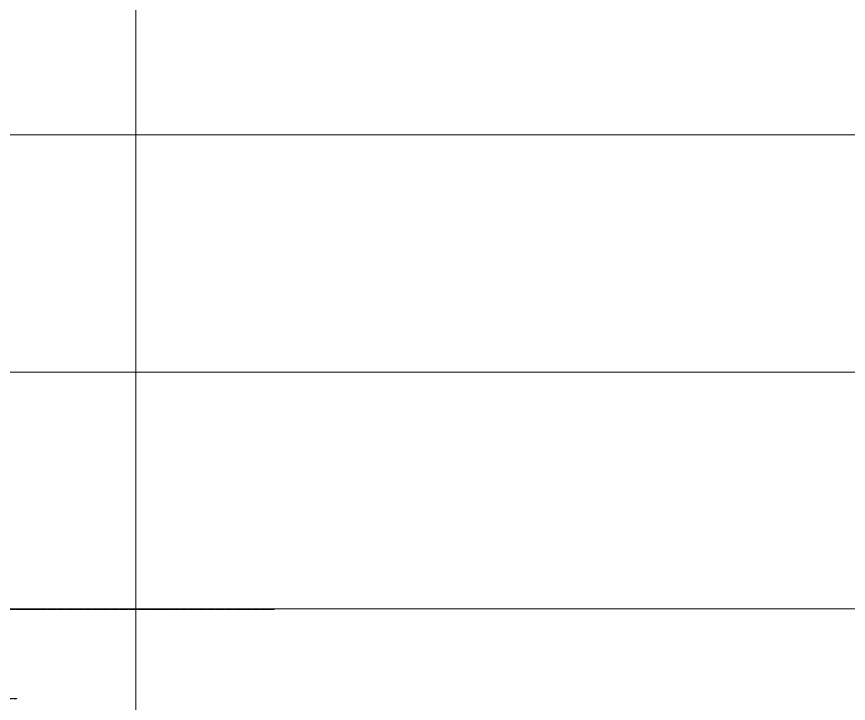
# Model space of a CAD drawing. Header units: inches. Extents: x 11737 to 18084, y -4365 to 1695.
# Drawn here: x 13926 to 14599, y -153 to 403 of the extents above; entities that cross this region are included whole.
import ezdxf

# ---------------------------------------------------------------- set-up
doc = ezdxf.new("R2010")
doc.units = ezdxf.units.IN
doc.header["$MEASUREMENT"] = 0
for name, pattern in [('INC-200$0$NBK_CenterX2', [1.083333, 0.666667, -0.125, 0.166667, -0.125]), ('NBK_CenterX2', [1.083333, 0.666667, -0.125, 0.166667, -0.125]), ('NBK_Hidden', [0.125, 0.083333, -0.041667])]:
    doc.linetypes.add(name, pattern=pattern)
doc.layers.get('Defpoints').update_dxf_attribs({"color": 250, "lineweight": 0})
for name, color, linetype, lineweight in [('!Gridline', 112, 'NBK_CenterX2', 5), ('!Linetype_Hidden', 210, 'NBK_Hidden', 9), ('INC-200$0$!Gridline @ 1', 112, 'INC-200$0$NBK_CenterX2', 5)]:
    doc.layers.add(name, color=color, linetype=linetype, lineweight=lineweight)

# ---------------------------------------------------------------- blocks, each defined once
blk = doc.blocks.new('WEST ELEVATION GRID')
for p, q in [((-1655, 818.4), (842.95, 818.4)), ((-1655, 626.4), (842.95, 626.4)), ((-1655, 434.9), (842.95, 434.9))]:
    blk.add_line(p, q)
blk = doc.blocks.new('A201')
for p, q in [((24, 338.4), (-147.01, 338.4)), ((24, 338.15), (-147.01, 338.15)), ((24, 338.15), (24, 338.4))]:
    blk.add_line(p, q)
blk = doc.blocks.new('GRID_ELEV WEST_W')
at = {"layer": '!Gridline'}
for p, q in [((-594.98, -612.05), (1164.09, -612.05)), ((-594.98, -754.91), (1164.09, -754.91)), ((-594.98, -897.77), (1164.09, -897.77))]:
    blk.add_line(p, q, dxfattribs=at)

msp = doc.modelspace()

# ---------------------------------------------------------------- linework, layer by layer
at = {"layer": 'Defpoints'}
msp.add_lwpolyline([(13343.24277, 956.65505), (14021.96052, 956.65505), (14021.96052, -417.39875), (13343.24277, -417.39875)], close=True, dxfattribs=at)

# ---------------------------------------------------------------- block references
at = {"layer": '!Linetype_Hidden'}
msp.add_blockref('A201', (13901.7236, -487.19035), dxfattribs=at)
at = {"layer": 'Defpoints'}
msp.add_blockref('WEST ELEVATION GRID', (13901.7236, -511.19035), dxfattribs=at)
at = {"layer": 'INC-200$0$!Gridline @ 1', "xscale": 1.344, "yscale": 1.344, "zscale": 1.344}
msp.add_blockref('GRID_ELEV WEST_W', (12569.66309, 1129.81085), dxfattribs=at)

doc.saveas('drawing.dxf')
